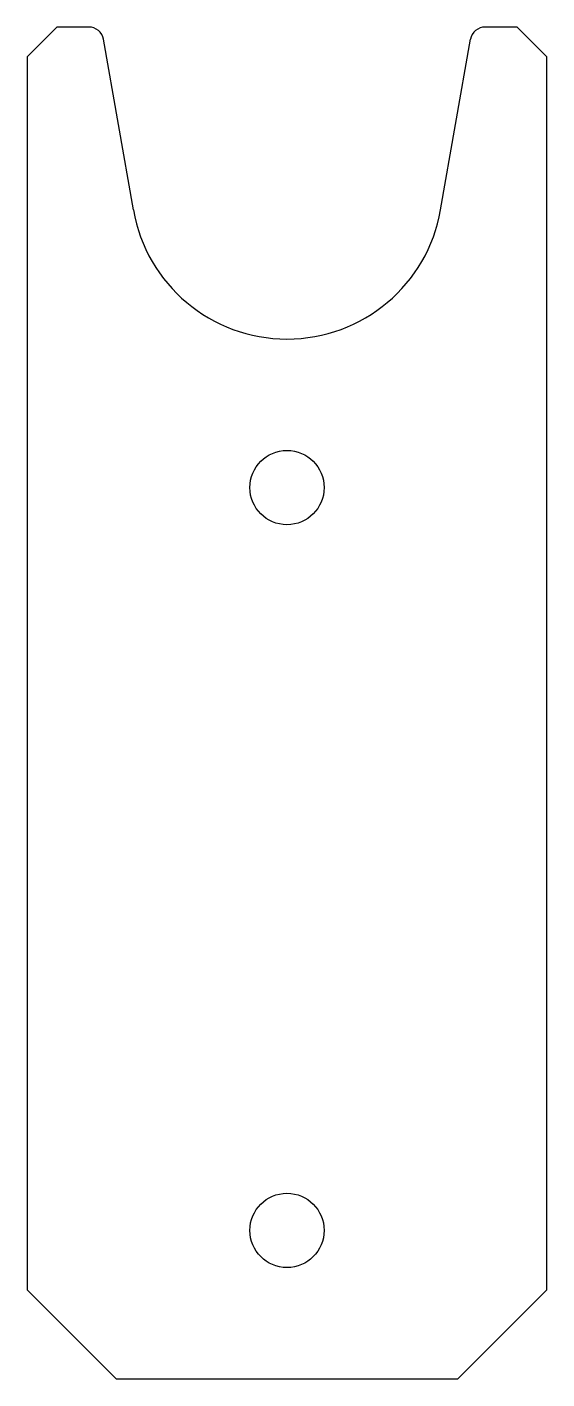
# Model space of a CAD drawing. Extents: x -17.5 to 17.5, y -80.5 to 10.5.
import ezdxf

# ---------------------------------------------------------------- set-up
doc = ezdxf.new("R2010")
doc.units = 0
doc.layers.add('Fillet', color=7, linetype='CONTINUOUS')

msp = doc.modelspace()

# ---------------------------------------------------------------- linework, layer by layer
at = {"layer": 'Fillet'}
for p, q in [((-17.5, 8.5), (-15.5, 10.5)), ((-17.5, 8.5), (-15.5, 10.5)), ((-17.5, 8.5, 5), (-15.5, 10.5, 5)), ((-17.5, 8.5, 5), (-15.5, 10.5, 5)), ((-13.34, 10.5), (-15.5, 10.5)), ((-13.34, 10.5), (-15.5, 10.5)), ((-15.5, 10.5), (-15.5, 10.5, 5)), ((-13.34, 10.5, 5), (-15.5, 10.5, 5)), ((-15.5, 10.5), (-15.5, 10.5, 5)), ((-13.34, 10.5, 5), (-15.5, 10.5, 5)), ((-13.34, 10.5), (-13.34, 10.5, 5)), ((-13.34, 10.5), (-13.34, 10.5, 5)), ((15.5, 10.5), (13.34, 10.5)), ((15.5, 10.5), (13.34, 10.5)), ((13.34, 10.5), (13.34, 10.5, 5)), ((15.5, 10.5, 5), (13.34, 10.5, 5)), ((13.34, 10.5), (13.34, 10.5, 5)), ((15.5, 10.5, 5), (13.34, 10.5, 5)), ((17.5, 8.5), (15.5, 10.5)), ((15.5, 10.5), (15.5, 10.5, 5)), ((17.5, 8.5), (15.5, 10.5)), ((15.5, 10.5), (15.5, 10.5, 5)), ((17.5, 8.5, 5), (15.5, 10.5, 5)), ((17.5, 8.5, 5), (15.5, 10.5, 5)), ((-10.3424, -1.81238), (-12.355, 9.67261)), ((-10.3424, -1.81238), (-12.355, 9.67261)), ((-12.355, 9.67261), (-12.355, 9.67261, 5)), ((-10.3424, -1.81238, 5), (-12.355, 9.67261, 5)), ((-12.355, 9.67261), (-12.355, 9.67261, 5)), ((-10.3424, -1.81238, 5), (-12.355, 9.67261, 5)), ((10.3424, -1.81238), (12.355, 9.67261)), ((10.3424, -1.81238), (12.355, 9.67261)), ((10.3424, -1.81238, 5), (12.355, 9.67261, 5)), ((10.3424, -1.81238, 5), (12.355, 9.67261, 5)), ((12.355, 9.67261), (12.355, 9.67261, 5)), ((12.355, 9.67261), (12.355, 9.67261, 5)), ((-17.5, 8.5), (-17.5, -74.5)), ((-17.5, 8.5), (-17.5, -74.5)), ((-17.5, 8.5), (-17.5, 8.5, 5)), ((-17.5, 8.5, 5), (-17.5, -74.5, 5)), ((-17.5, 8.5), (-17.5, 8.5, 5)), ((-17.5, 8.5, 5), (-17.5, -74.5, 5)), ((17.5, -74.5), (17.5, 8.5)), ((17.5, 8.5), (17.5, 8.5, 5)), ((17.5, -74.5), (17.5, 8.5)), ((17.5, 8.5), (17.5, 8.5, 5)), ((17.5, -74.5, 5), (17.5, 8.5, 5)), ((17.5, -74.5, 5), (17.5, 8.5, 5)), ((-10.3424, -1.81238), (-10.3424, -1.81238, 5)), ((-10.3424, -1.81238), (-10.3424, -1.81238, 5)), ((10.3424, -1.81238), (10.3424, -1.81238, 5)), ((10.3424, -1.81238), (10.3424, -1.81238, 5)), ((2.5, -20.5), (2.5, -20.5, 5)), ((2.5, -20.5), (2.5, -20.5, 5)), ((2.5, -70.5), (2.5, -70.5, 5)), ((2.5, -70.5), (2.5, -70.5, 5)), ((-11.5, -80.5), (-17.5, -74.5)), ((-11.5, -80.5), (-17.5, -74.5)), ((-17.5, -74.5), (-17.5, -74.5, 5)), ((-11.5, -80.5, 5), (-17.5, -74.5, 5)), ((-17.5, -74.5), (-17.5, -74.5, 5)), ((-11.5, -80.5, 5), (-17.5, -74.5, 5)), ((17.5, -74.5), (11.5, -80.5)), ((17.5, -74.5), (11.5, -80.5)), ((17.5, -74.5, 5), (11.5, -80.5, 5)), ((17.5, -74.5, 5), (11.5, -80.5, 5)), ((17.5, -74.5), (17.5, -74.5, 5)), ((17.5, -74.5), (17.5, -74.5, 5)), ((-11.5, -80.5), (11.5, -80.5)), ((-11.5, -80.5), (11.5, -80.5)), ((-11.5, -80.5), (-11.5, -80.5, 5)), ((-11.5, -80.5, 5), (11.5, -80.5, 5)), ((-11.5, -80.5), (-11.5, -80.5, 5)), ((-11.5, -80.5, 5), (11.5, -80.5, 5)), ((11.5, -80.5), (11.5, -80.5, 5)), ((11.5, -80.5), (11.5, -80.5, 5))]:
    msp.add_line(p, q, dxfattribs=at)
for centre in [(0, -20.5), (0, -20.5), (0, -20.5), (0, -20.5), (0, -70.5), (0, -70.5), (0, -70.5), (0, -70.5)]:
    msp.add_circle(centre, 2.5, dxfattribs=at)
for centre, radius, start, end in [((-13.34, 9.5), 1, 9.93948, 90), ((-13.34, 9.5), 1, 9.93948, 90), ((-13.34, 9.5, 5), 1, 9.93948, 90), ((-13.34, 9.5, 5), 1, 9.93948, 90), ((13.34, 9.5), 1, 90, 170.061), ((13.34, 9.5), 1, 90, 170.061), ((13.34, 9.5, 5), 1, 90, 170.061), ((13.34, 9.5, 5), 1, 90, 170.061), ((0, 0), 10.5, -170.061, -9.93948), ((0, 0), 10.5, -170.061, -9.93948), ((0, 0, 5), 10.5, -170.061, -9.93948), ((0, 0, 5), 10.5, -170.061, -9.93948)]:
    msp.add_arc(centre, radius, start, end, dxfattribs=at)

doc.saveas('drawing.dxf')
